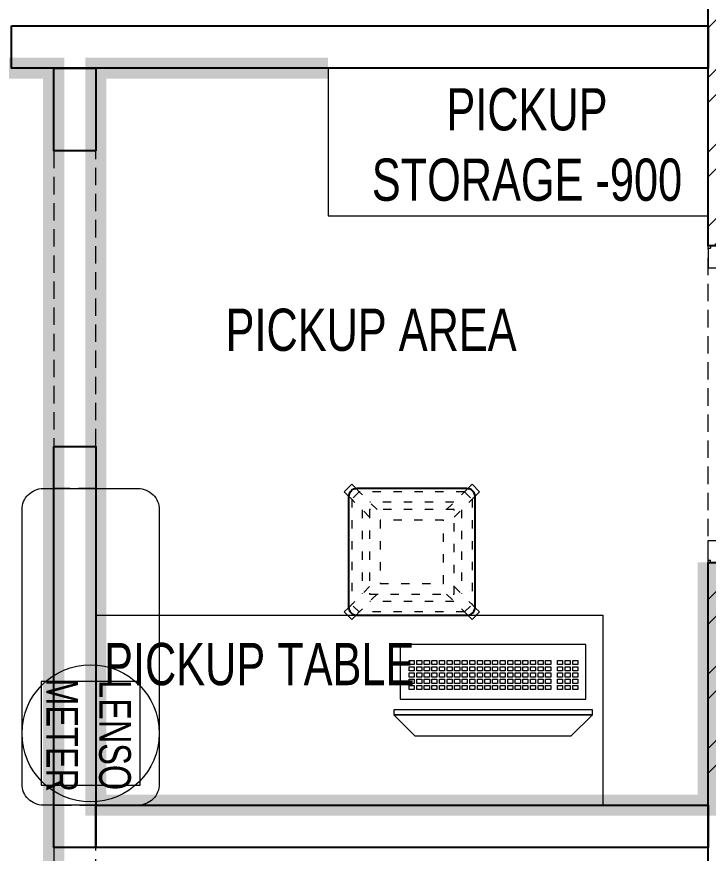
# Model space of a CAD drawing. Header units: feet. Extents: x 2549014 to 2559749, y -5462536 to -5450416.
# Drawn here: x 2555712 to 2557349, y -5457206 to -5455224 of the extents above; entities that cross this region are included whole.
import ezdxf

# ---------------------------------------------------------------- set-up
doc = ezdxf.new("R2010")
doc.units = ezdxf.units.FT
doc.header["$LTSCALE"] = 33
doc.header["$MEASUREMENT"] = 0
for name, pattern in [('a_p6_plan_L18$0$HIDDEN', [0.375, 0.25, -0.125]), ('ACAD_ISO03W100', [30, 12, -18]), ('HIDDEN2', [4.7625, 3.175, -1.5875])]:
    doc.linetypes.add(name, pattern=pattern)
doc.layers.add('A-WALL', color=1, linetype='Continuous')
for name, color, linetype, lineweight in [('Door', 2, 'Continuous', 13), ('LENS-DIM', 252, 'Continuous', 5), ('LENS-DOOR', 34, 'Continuous', 20), ('LENS-PARTITION', 21, 'Continuous', 25), ('LENS-TEXT', 31, 'Continuous', 5), ('LENS_CURTAIN', 5, 'a_p6_plan_L18$0$HIDDEN', 9), ('LK-EQPMT', 3, 'Continuous', 18), ('LK-FF&E WALL', 1, 'Continuous', 9), ('LK-FLUTTED FINISH', 20, 'Continuous', 30), ('LK-IT', 3, 'Continuous', 18), ('LK-TILES FINISH', 251, 'Continuous', 5), ('LN-ELEVATION-1', 81, 'Continuous', 25), ('LN-ELEVATION-2', 103, 'Continuous', 20), ('LN-ELEVATION-3', 125, 'Continuous', 18), ('LN-ELEVATION-5', 167, 'Continuous', 5), ('LN-HATCH', 251, 'Continuous', 0)]:
    doc.layers.add(name, color=color, linetype=linetype, lineweight=lineweight)
doc.styles.add('LK TXT', font='GILC____.TTF', dxfattribs={"height": 100})

# ---------------------------------------------------------------- blocks, each defined once
blk = doc.blocks.new('CLENS 600 TYPE 6')
at = {"layer": 'LN-ELEVATION-1', "ltscale": 0.5}
blk.add_lwpolyline([(130, -225), (-130, -225, -0.414214), (-150, -205), (-150, 55, -0.414214), (-130, 75), (130, 75, -0.414214), (150, 55), (150, -205, -0.414214)], format="xyb", close=True, dxfattribs=at)
at = {"layer": 'LN-ELEVATION-3', "linetype": 'ACAD_ISO03W100', "ltscale": 0.05}
for p, q in [((-82.3, 25), (-124.7, 67.4)), ((124.7, 67.4), (-124.7, 67.4)), ((82.3, 25), (124.7, 67.4)), ((-100, 7.3), (-142.4, 49.7)), ((-142.4, -199.7), (-142.4, 49.7)), ((99.7, 42.4), (-99.7, 42.4)), ((100, 7.3), (142.4, 49.7)), ((142.4, -199.7), (142.4, 49.7)), ((-117.4, -174.7), (-117.4, 24.7)), ((117.4, -174.7), (117.4, 24.7)), ((-100, -157.3), (-142.4, -199.7)), ((100, -157.3), (142.4, -199.7)), ((-82.3, -175), (-124.7, -217.4)), ((82.3, -175), (124.7, -217.4)), ((99.7, -192.4), (-99.7, -192.4)), ((124.7, -217.4), (-124.7, -217.4))]:
    blk.add_line(p, q, dxfattribs=at)
for points in [[(-132.2, 74.9), (-124.7, 67.4), (-142.4, 49.7), (-149.9, 57.2)], [(132.2, 74.9), (124.7, 67.4), (142.4, 49.7), (149.9, 57.2)], [(-132.2, -224.9), (-124.7, -217.4), (-142.4, -199.7), (-149.9, -207.2)], [(132.2, -224.9), (124.7, -217.4), (142.4, -199.7), (149.9, -207.2)]]:
    blk.add_lwpolyline(points, dxfattribs=at)
for points in [[(100, -175), (-100, -175), (-100, 25), (100, 25)], [(75, -150), (-75, -150), (-75, 0), (75, 0)]]:
    blk.add_lwpolyline(points, close=True, dxfattribs=at)
at = {"layer": 'LN-ELEVATION-5', "ltscale": 0.5}
for points in [[(-149.9, 57.2), (-160.1, 67.4), (-142.4, 85.1), (-132.2, 74.9)], [(149.9, 57.2), (160.1, 67.4), (142.4, 85.1), (132.2, 74.9)], [(-149.9, -207.2), (-160.1, -217.4), (-142.4, -235.1), (-132.2, -224.9)], [(149.9, -207.2), (160.1, -217.4), (142.4, -235.1), (132.2, -224.9)]]:
    blk.add_lwpolyline(points, dxfattribs=at)
blk = doc.blocks.new('*U25')
at = {"layer": 'LK-EQPMT', "ltscale": 12}
blk.add_lwpolyline([(6, 4.9), (-6, 4.9), (-6, -4.9), (6, -4.9)], close=True, dxfattribs=at)
blk = doc.blocks.new('*U26')
at = {"color": 0, "linetype": 'ByBlock', "lineweight": -2}
for p in [(0, 0), (18, 0), (35.9, 0), (53.9, 0), (71.8, 0), (89.8, 0), (107.8, 0), (125.7, 0), (143.7, 0), (161.6, 0), (179.6, 0), (197.6, 0), (215.5, 0), (233.5, 0), (251.4, 0), (269.4, 0), (287.4, 0), (305.3, 0), (323.3, 0), (0, -14.7), (18, -14.7), (35.9, -14.7), (53.9, -14.7), (71.8, -14.7), (89.8, -14.7), (107.8, -14.7), (125.7, -14.7), (143.7, -14.7), (161.6, -14.7), (179.6, -14.7), (197.6, -14.7), (215.5, -14.7), (233.5, -14.7), (251.4, -14.7), (269.4, -14.7), (287.4, -14.7), (305.3, -14.7), (323.3, -14.7), (0, -29.5), (0, -44.2), (18, -29.5), (18, -44.2), (35.9, -29.5), (35.9, -44.2), (53.9, -29.5), (53.9, -44.2), (71.8, -29.5), (71.8, -44.2), (89.8, -29.5), (89.8, -44.2), (107.8, -29.5), (107.8, -44.2), (125.7, -29.5), (125.7, -44.2), (143.7, -29.5), (143.7, -44.2), (161.6, -29.5), (161.6, -44.2), (179.6, -29.5), (179.6, -44.2), (197.6, -29.5), (197.6, -44.2), (215.5, -29.5), (215.5, -44.2), (233.5, -29.5), (233.5, -44.2), (251.4, -29.5), (251.4, -44.2), (269.4, -29.5), (269.4, -44.2), (287.4, -29.5), (287.4, -44.2), (305.3, -29.5), (305.3, -44.2), (323.3, -29.5), (323.3, -44.2), (0, -59), (18, -59), (35.9, -59), (53.9, -59), (71.8, -59), (89.8, -59), (107.8, -59), (125.7, -59), (143.7, -59), (161.6, -59), (179.6, -59), (197.6, -59), (215.5, -59), (233.5, -59), (251.4, -59), (269.4, -59), (287.4, -59), (305.3, -59), (323.3, -59)]:
    blk.add_blockref('*U25', p, dxfattribs=at)
blk = doc.blocks.new('*U23')
at = {"layer": 'LK-EQPMT', "ltscale": 12}
blk.add_lwpolyline([(6, 4.9), (-6, 4.9), (-6, -4.9), (6, -4.9)], close=True, dxfattribs=at)
blk = doc.blocks.new('*U24')
at = {"color": 0, "linetype": 'ByBlock', "lineweight": -2}
for p in [(0, 0), (18, 0), (35.9, 0), (0, -14.7), (18, -14.7), (35.9, -14.7), (0, -29.5), (0, -44.2), (18, -29.5), (18, -44.2), (35.9, -29.5), (35.9, -44.2), (0, -59), (18, -59), (35.9, -59)]:
    blk.add_blockref('*U23', p, dxfattribs=at)
blk = doc.blocks.new('*U17')
at = {"ltscale": 12}
blk.add_lwpolyline([(8, 0), (8, 129.1), (448, 129.1), (448, 0)], close=True, dxfattribs=at)
for name, p in [('*U26', (35.2, 101.6)), ('*U24', (386.6, 101.6))]:
    blk.add_blockref(name, p)
blk = doc.blocks.new('*U37')
at = {"layer": 'LENS-DOOR'}
for p, q in [((548121.7, 1779235.3), (548121.7, 1778573.8)), ((548121.7, 1779235.3), (548153, 1779235.3)), ((548153, 1778573.8), (548153, 1779235.3)), ((547447.3, 1778568.6), (547452.5, 1778568.6)), ((547447.3, 1778484.1), (547447.3, 1778568.6)), ((547452.5, 1778573.8), (547488.9, 1778573.8)), ((547452.5, 1778568.6), (547452.5, 1778573.8)), ((547488.9, 1778539.9), (547488.9, 1778573.8)), ((548121.7, 1778573.8), (548153, 1778573.8)), ((548192.1, 1778573.8), (548155.6, 1778573.8)), ((548155.6, 1778539.9), (548155.6, 1778573.8)), ((548192.1, 1778568.6), (548192.1, 1778573.8)), ((548197.3, 1778568.6), (548192.1, 1778568.6)), ((548197.3, 1778484.1), (548197.3, 1778568.6)), ((547488.9, 1778539.9), (547499.3, 1778539.9)), ((547499.3, 1778478.9), (547499.3, 1778539.9)), ((548145.2, 1778478.9), (548145.2, 1778539.9)), ((548155.6, 1778539.9), (548145.2, 1778539.9)), ((547447.3, 1778484.1), (547452.5, 1778484.1)), ((547452.5, 1778478.9), (547452.5, 1778484.1)), ((548192.1, 1778478.9), (548192.1, 1778484.1)), ((548197.3, 1778484.1), (548192.1, 1778484.1)), ((547452.5, 1778478.9), (547499.3, 1778478.9)), ((548192.1, 1778478.9), (548145.2, 1778478.9))]:
    blk.add_line(p, q, dxfattribs=at)
at = {"layer": 'LENS-DOOR', "color": 7, "linetype": 'HIDDEN2'}
blk.add_ellipse((548153, 1778573.8), major_axis=(-661.5, 0), ratio=1, start_param=-1.570791, end_param=0.051209, dxfattribs=at)
blk = doc.blocks.new('A$C5bd52c87')
at = {"layer": 'LN-HATCH'}
h = blk.add_hatch(dxfattribs=at)
h.set_pattern_fill('ANSI32', color=256, scale=333, angle=180)
h.set_pattern_definition([(225, (-7269012.48, 5277620.57), (88.2999593, -88.2999593), []), (225, (-7269071.35, 5277620.57), (88.2999593, -88.2999593), [])])
h.paths.add_polyline_path([(4966.7, 1150.9), (-3808.3, 1150.9), (-3808.3, 890.9), (4966.7, 890.9)])
h.paths.add_polyline_path([(-3808.3, 890.9), (-4068.3, 890.9), (-4068.3, -2340.1), (-3808.3, -2340.1)])
h.paths.add_polyline_path([(-3808.3, -2600.1), (-4068.3, -2600.1), (-4068.3, -6198.1), (-3808.3, -6198.1)])
h.paths.add_polyline_path([(650.7, -6198.1), (-169.3, -6198.1), (-169.3, -6458.1), (650.7, -6458.1)])
h.paths.add_polyline_path([(6346.6, 1150.9), (5906.7, 1150.9), (5906.7, 890.9), (6346.6, 890.9)])
h.paths.add_polyline_path([(4521.6, -480.1), (4526.7, -480.1), (4521.6, 890.9), (4266.7, 890.9), (4266.7, -1073.1), (4521.6, -1073.1)])
h.paths.add_polyline_path([(5281.6, -423.1), (5281.6, -583.1), (6406.8, -583.1), (6406.8, -2340.1), (6666.8, -2340.1), (6666.8, 890.9), (6348, 890.9), (6345.4, -423.1)])
h.paths.add_polyline_path([(4426.7, -2618.1), (4266.7, -2618.1), (4266.7, -6198.1), (4526.7, -6198.1), (4526.7, -3798.1), (6666.8, -3798.1), (6666.8, -2600.1), (6406.8, -2600.1), (6406.8, -3538.1), (4426.7, -3538.1)])
h.paths.add_polyline_path([(4264.2, -2358.1), (4524.2, -2358.1), (4526.6, -1823.1), (4266.7, -1823.1)])
at = {"layer": 'A-WALL'}
for points in [[(3996.6, -6458.1), (3996.6, -6198.1), (4266.6, -6198.1), (4266.6, -1823.1), (4521.6, -1823.1), (4521.6, -2618.1), (4521.6, -2618.1), (4426.6, -2618.1), (4426.6, -3538.1), (6406.7, -3538.1), (6406.7, -583.1), (5281.6, -583.1), (5281.6, -423.1)], [(4521.6, 890.9), (4521.6, -1073.1), (4266.6, -1073.1), (4266.6, 890.9)]]:
    blk.add_lwpolyline(points, dxfattribs=at)
at = {"layer": 'LENS_CURTAIN', "ltscale": 5}
blk.add_lwpolyline([(4266.6, -1823.1), (4266.6, -1073.1), (4521.6, -1073.1), (4521.6, -1823.1)], close=True, dxfattribs=at)
at = {"layer": 'Door', "xscale": -1, "rotation": 270}
blk.add_blockref('*U37', (-1774212.3, -549270.4), dxfattribs=at)
blk = doc.blocks.new('Pickup table PC')
at = {"layer": 'LN-ELEVATION-2', "ltscale": 0.5}
for points in [[(470, 50), (0, 50), (0, 62), (470, 62)], [(420, 0), (50, 0), (0, 50), (470, 50)]]:
    blk.add_lwpolyline(points, close=True, dxfattribs=at)

msp = doc.modelspace()

# ---------------------------------------------------------------- linework, layer by layer
at = {"layer": 'LENS-PARTITION'}
for points in [[(2555699.1, -5455246.1), (2557349, -5455246.1), (2557349, -5455346.1), (2555699.1, -5455346.1)], [(2555899.1, -5455542.1), (2555799.1, -5455542.1), (2555799.1, -5455346.1), (2555899.1, -5455346.1)], [(2555799.1, -5456242.1), (2555899.1, -5456242.1), (2555899.1, -5457192.1), (2555799.1, -5457192.1)], [(2555899.1, -5457092.1), (2557349, -5457092.1), (2557349, -5457192.1), (2555899.1, -5457192.1)]]:
    msp.add_lwpolyline(points, close=True, dxfattribs=at)
at = {"layer": 'LENS_CURTAIN', "ltscale": 5}
for points in [[(2555799.1, -5455542.1), (2555799.1, -5456242.1), (2555899.1, -5456242.1), (2555899.1, -5455542.1)], [(2555799.1, -5456342.1), (2555799.1, -5457092.1), (2555899.1, -5457092.1), (2555899.1, -5456342.1)], [(2555799.1, -5457192.1), (2555799.1, -5457942.1), (2555899.1, -5457942.1), (2555899.1, -5457192.1)]]:
    msp.add_lwpolyline(points, close=True, dxfattribs=at)
at = {"layer": 'LK-EQPMT'}
msp.add_lwpolyline([(2555769.1, -5457045), (2556004.1, -5457045), (2556004.1, -5456799), (2555769.1, -5456799)], close=True, dxfattribs=at)
at = {"layer": 'LK-FF&E WALL'}
for points in [[(2557349, -5455696.1), (2557349, -5455346.1), (2556449, -5455346.1), (2556449, -5455696.1)], [(2557099.1, -5457092.1), (2555899.1, -5457092.1), (2555899.1, -5456642.1), (2557099.1, -5456642.1)]]:
    msp.add_lwpolyline(points, close=True, dxfattribs=at)
msp.add_lwpolyline([(2555774.1, -5456342.1), (2555999.1, -5456342.1, -0.414214), (2556049.1, -5456392.1), (2556049.1, -5457042.1, -0.414214), (2555999.1, -5457092.1), (2555774.1, -5457092.1, -0.414214), (2555724.1, -5457042.1), (2555724.1, -5456392.1, -0.414214)], format="xyb", close=True, dxfattribs=at)
msp.add_circle((2555886.6, -5456922), 162.5, dxfattribs=at)
at = {"layer": 'LK-FLUTTED FINISH', "linetype": 'ACAD_ISO03W100', "ltscale": 0.05, "const_width": 50}
msp.add_lwpolyline([(2554849, -5455346.1), (2555799.1, -5455346.1), (2555799.1, -5461046.3)], dxfattribs=at)
at = {"layer": 'LK-TILES FINISH', "color": 212, "linetype": 'ACAD_ISO03W100', "ltscale": 0.05, "const_width": 50}
msp.add_lwpolyline([(2556449, -5455346.1), (2555899.1, -5455346.1), (2555899.1, -5457092.1), (2557349.1, -5457092.1), (2557349, -5456517.1)], dxfattribs=at)

# ---------------------------------------------------------------- block references
at = {"layer": 'LENS-DIM', "color": 2}
msp.add_blockref('A$C5bd52c87', (2553082.4, -5454694), dxfattribs=at)
at = {"layer": 'LK-FF&E WALL', "xscale": -1, "rotation": 180}
msp.add_blockref('CLENS 600 TYPE 6', (2556647.3, -5456567.1), dxfattribs=at)
at = {"layer": 'LK-IT', "ltscale": 0.5, "xscale": -1, "rotation": 180}
msp.add_blockref('*U17', (2556611.5, -5456711.8), dxfattribs=at)
at = {"layer": 'LK-IT', "xscale": -1}
msp.add_blockref('Pickup table PC', (2557074.6, -5456928), dxfattribs=at)

# ---------------------------------------------------------------- texts
at = {"layer": 'LENS-TEXT', "color": 0, "linetype": 'Continuous', "ltscale": 3, "char_height": 100, "attachment_point": 5, "style": 'LK TXT'}
for s, width, insert in [('PICKUP \\PSTORAGE -900', 1099.487, (2556919.8, -5455527.7)), ('PICKUP AREA', 1099.487, (2556550.7, -5455966.6)), ('PICKUP TABLE  ', 783.964, (2556285.8, -5456758.6))]:
    msp.add_mtext_dynamic_manual_height_columns(s, width=width, gutter_width=1, heights=[0], dxfattribs=dict(at, insert=insert))
at = {"layer": 'LENS-TEXT', "color": 0, "linetype": 'Continuous', "ltscale": 3, "insert": (2555881.8, -5456926.3), "char_height": 75, "attachment_point": 5, "rotation": 270, "style": 'LK TXT'}
msp.add_mtext_dynamic_manual_height_columns('LENSO\\PMETER', width=353.056, gutter_width=0.5, heights=[0], dxfattribs=at)

doc.saveas('drawing.dxf')
